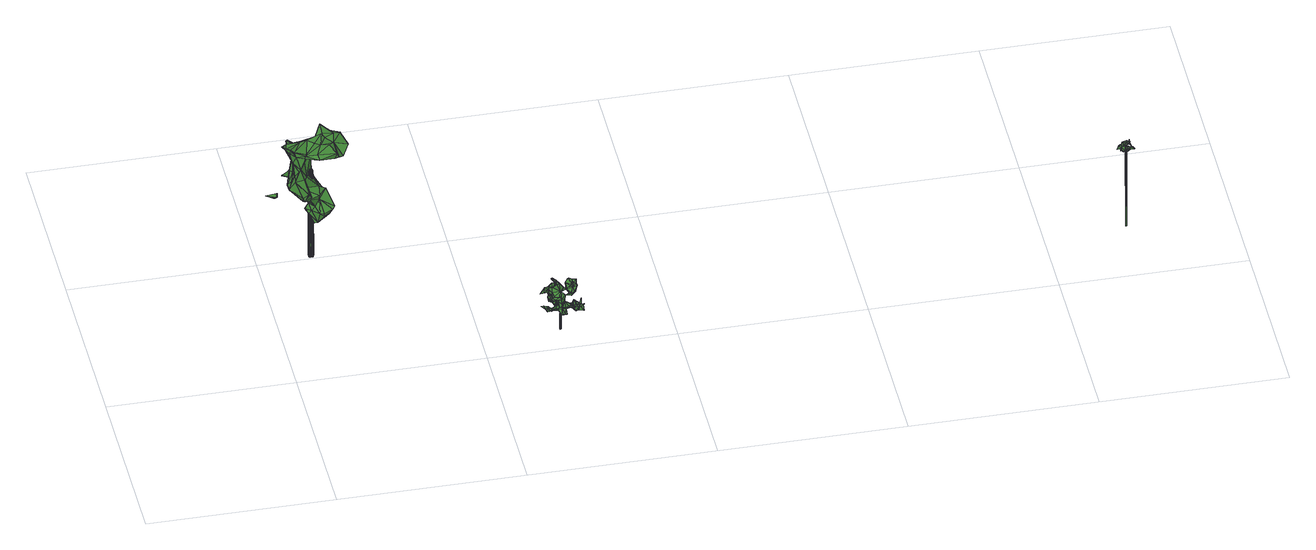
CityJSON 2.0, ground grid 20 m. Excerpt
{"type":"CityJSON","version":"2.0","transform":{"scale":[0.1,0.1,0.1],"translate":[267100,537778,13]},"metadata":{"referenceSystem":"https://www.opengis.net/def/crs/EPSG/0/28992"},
"CityObjects":{
"tree1":{"type":"SolitaryVegetationObject","attributes":{"gtid":183,"crown_width_m":7.71,"crown_median_z":24.28,"crown_r50_m":0.399,"crown_porosity":0.92,"trunk_H_m":11.03,"trunk_DBH_m":0.508,"trunk_radius_m":0.254,"trunk_base_height_m":13.25,"original_gtid":"203"},"geometry":[{"type":"Solid","lod":"3","boundaries":[[[[0,1,2]],[[3,4,5]],[[6,7,8]],[[9,10,11]],[[12,13,14]],[[12,14,15]],[[16,17,18]],[[19,20,21]],[[18,22,23]],[[24,25,3]],[[26,24,27]],[[24,3,5]],[[28,29,10]],[[30,31,32]],[[33,34,35]],[[36,23,37]],[[36,37,38]],[[39,40,41]],[[40,39,42]],[[43,44,45]],[[46,47,30]],[[48,49,50]],[[51,52,53]],[[23,36,18]],[[19,54,55]],[[56,54,19]],[[57,58,59]],[[24,5,27]],[[20,60,61]],[[62,35,34]],[[63,9,64]],[[63,57,9]],[[65,66,47]],[[65,47,21]],[[26,43,24]],[[67,68,69]],[[70,2,1]],[[70,71,2]],[[72,36,38]],[[38,16,72]],[[5,73,27]],[[0,55,1]],[[74,8,75]],[[15,76,77]],[[31,78,79]],[[6,74,80]],[[0,81,55]],[[82,83,84]],[[43,45,85]],[[53,52,62]],[[35,62,52]],[[85,86,87]],[[88,89,90]],[[91,92,93]],[[77,94,95]],[[13,81,84]],[[96,97,58]],[[69,68,84]],[[98,93,26]],[[99,100,35]],[[101,102,103]],[[104,102,101]],[[71,105,2]],[[106,107,34]],[[106,34,108]],[[43,26,93]],[[8,74,6]],[[58,108,96]],[[31,30,50]],[[2,105,0]],[[13,68,67]],[[13,84,68]],[[109,110,104]],[[96,108,111]],[[112,96,111]],[[39,113,101]],[[96,114,97]],[[111,33,112]],[[111,108,33]],[[112,114,96]],[[112,115,114]],[[33,108,34]],[[53,34,107]],[[107,106,53]],[[62,34,53]],[[33,100,112]],[[33,35,100]],[[116,29,61]],[[85,117,102]],[[42,118,119]],[[119,120,121]],[[20,61,29]],[[85,25,24]],[[112,122,115]],[[123,124,99]],[[87,86,90]],[[11,125,126]],[[11,126,127]],[[67,39,41]],[[8,7,128]],[[85,87,25]],[[3,90,4]],[[89,4,90]],[[16,38,17]],[[128,7,6]],[[129,22,17]],[[129,17,38]],[[130,78,127]],[[60,131,61]],[[51,132,48]],[[81,82,84]],[[95,94,79]],[[21,133,65]],[[24,43,85]],[[98,70,93]],[[1,93,70]],[[29,11,10]],[[45,44,134]],[[103,102,135]],[[77,95,130]],[[136,137,138]],[[104,101,113]],[[138,139,136]],[[69,83,140]],[[69,84,83]],[[20,19,60]],[[141,127,126]],[[141,130,127]],[[116,131,125]],[[138,137,142]],[[74,75,80]],[[75,143,80]],[[144,143,75]],[[143,128,6]],[[80,143,6]],[[28,133,20]],[[35,52,99]],[[99,122,100]],[[130,95,78]],[[98,26,73]],[[128,145,8]],[[146,147,148]],[[55,92,91]],[[0,105,149]],[[15,77,150]],[[104,110,149]],[[48,52,51]],[[77,76,94]],[[144,94,143]],[[151,45,134]],[[152,78,31]],[[89,102,153]],[[104,153,102]],[[15,14,154]],[[14,13,155]],[[14,155,154]],[[69,140,156]],[[157,57,132]],[[57,59,9]],[[53,106,158]],[[53,158,51]],[[10,65,133]],[[125,29,116]],[[125,11,29]],[[32,148,147]],[[159,21,46]],[[46,21,47]],[[123,50,30]],[[123,30,124]],[[60,12,130]],[[145,75,8]],[[145,128,76]],[[76,128,143]],[[18,36,72]],[[149,110,0]],[[56,134,92]],[[113,109,104]],[[140,109,113]],[[93,1,91]],[[135,42,103]],[[27,73,26]],[[98,73,70]],[[101,103,39]],[[39,103,42]],[[32,147,30]],[[63,78,160]],[[100,122,112]],[[161,75,145]],[[87,90,3]],[[1,55,91]],[[41,40,155]],[[162,155,40]],[[162,154,155]],[[48,132,49]],[[15,154,76]],[[78,132,160]],[[0,163,81]],[[109,140,163]],[[109,163,0]],[[65,10,9]],[[18,72,16]],[[66,65,9]],[[40,42,142]],[[76,143,94]],[[164,119,159]],[[159,119,118]],[[58,157,108]],[[151,102,117]],[[142,162,40]],[[71,70,73]],[[86,165,166]],[[76,161,145]],[[121,120,154]],[[161,154,120]],[[167,164,159]],[[85,165,86]],[[85,102,165]],[[141,125,131]],[[141,131,60]],[[137,136,121]],[[48,168,52]],[[123,168,48]],[[60,169,12]],[[73,5,4]],[[25,87,3]],[[4,153,170]],[[4,170,73]],[[4,89,153]],[[105,153,149]],[[170,153,105]],[[137,162,142]],[[73,105,71]],[[73,170,105]],[[149,153,104]],[[81,163,82]],[[11,64,9]],[[66,171,47]],[[130,150,77]],[[12,150,130]],[[83,82,163]],[[58,57,157]],[[129,23,22]],[[83,163,140]],[[78,95,79]],[[99,124,122]],[[172,115,122]],[[172,122,171]],[[172,171,115]],[[124,171,122]],[[38,37,129]],[[67,173,13]],[[171,59,115]],[[66,59,171]],[[42,135,118]],[[39,67,69]],[[121,154,162]],[[137,121,162]],[[76,154,161]],[[10,133,28]],[[93,44,43]],[[167,159,46]],[[30,47,124]],[[124,47,171]],[[167,146,164]],[[113,39,156]],[[113,156,140]],[[174,32,31]],[[102,88,165]],[[102,118,135]],[[31,94,144]],[[79,94,31]],[[9,59,66]],[[99,52,168]],[[99,168,123]],[[127,64,11]],[[15,150,12]],[[129,37,23]],[[46,147,146]],[[151,134,56]],[[131,116,61]],[[60,130,141]],[[161,174,75]],[[75,174,144]],[[51,157,132]],[[67,41,173]],[[19,175,56]],[[21,175,19]],[[13,19,81]],[[169,60,19]],[[169,19,13]],[[21,159,175]],[[56,175,159]],[[20,133,21]],[[118,102,151]],[[118,151,159]],[[56,159,151]],[[157,158,108]],[[46,146,176]],[[167,176,146]],[[119,148,120]],[[164,148,119]],[[161,120,174]],[[48,50,123]],[[174,148,32]],[[174,31,144]],[[126,125,141]],[[119,121,139]],[[119,139,42]],[[160,132,63]],[[57,63,132]],[[142,42,139]],[[78,64,127]],[[63,64,78]],[[142,139,138]],[[102,89,88]],[[45,117,85]],[[151,117,45]],[[13,12,169]],[[139,121,136]],[[167,46,176]],[[28,20,29]],[[93,92,44]],[[166,90,86]],[[88,90,166]],[[165,88,166]],[[97,59,58]],[[97,114,59]],[[115,59,114]],[[120,148,174]],[[146,148,164]],[[30,147,46]],[[109,0,110]],[[13,173,155]],[[155,173,41]],[[152,31,50]],[[92,134,44]],[[78,49,132]],[[19,55,81]],[[51,158,157]],[[108,158,106]],[[69,156,39]],[[55,54,92]],[[56,92,54]],[[18,17,22]],[[152,49,78]],[[152,50,49]],[[177,178,179]],[[177,179,180]],[[179,178,181]],[[179,181,180]],[[180,181,182]],[[180,182,183]],[[181,178,184]],[[181,184,182]],[[184,178,185]],[[184,185,182]],[[182,185,186]],[[182,186,183]],[[185,178,187]],[[185,187,186]],[[186,187,188]],[[186,188,183]],[[187,178,189]],[[187,189,188]],[[188,189,190]],[[188,190,183]],[[189,178,191]],[[189,191,190]],[[191,178,192]],[[191,192,190]],[[190,192,193]],[[190,193,183]],[[192,178,194]],[[192,194,193]],[[194,178,195]],[[194,195,193]],[[193,195,196]],[[193,196,183]],[[195,178,197]],[[195,197,196]],[[196,197,198]],[[196,198,183]],[[197,178,199]],[[197,199,198]],[[198,199,200]],[[198,200,183]],[[199,178,201]],[[199,201,200]],[[201,178,202]],[[201,202,200]],[[200,202,203]],[[200,203,183]],[[202,178,204]],[[202,204,203]],[[204,178,205]],[[204,205,203]],[[203,205,206]],[[203,206,183]],[[206,205,207]],[[206,207,183]],[[205,178,208]],[[205,208,207]],[[208,178,209]],[[208,209,207]],[[207,209,210]],[[207,210,183]],[[209,178,211]],[[209,211,210]],[[211,178,177]],[[211,177,210]],[[210,177,212]],[[210,212,183]],[[212,177,180]],[[212,180,183]]]]}]},
"tree2":{"type":"SolitaryVegetationObject","attributes":{"gtid":462,"crown_width_m":3.88,"crown_median_z":17.16,"crown_r50_m":0.207,"crown_porosity":0.949,"trunk_H_m":3.75,"trunk_DBH_m":0.112,"trunk_radius_m":0.0561,"trunk_base_height_m":13.41,"original_gtid":"525"},"geometry":[{"type":"MultiSurface","lod":"3","boundaries":[[[213,214,215]],[[216,217,218]],[[219,220,221]],[[222,223,224]],[[225,226,215]],[[227,228,229]],[[230,231,232]],[[233,231,230]],[[234,223,222]],[[222,235,234]],[[236,220,219]],[[219,237,236]],[[238,239,240]],[[238,240,241]],[[220,236,242]],[[241,243,244]],[[241,244,238]],[[218,245,216]],[[246,247,248]],[[249,222,224]],[[250,251,252]],[[253,254,247]],[[255,223,234]],[[256,257,258]],[[259,260,261]],[[262,256,243]],[[263,264,265]],[[266,267,268]],[[269,270,271]],[[250,272,273]],[[274,273,272]],[[275,276,277]],[[278,279,280]],[[255,224,223]],[[236,237,281]],[[282,247,246]],[[283,284,285]],[[244,256,238]],[[286,287,288]],[[261,289,259]],[[225,271,226]],[[290,271,225]],[[291,292,293]],[[291,293,294]],[[295,290,296]],[[297,298,296]],[[299,300,301]],[[302,303,304]],[[305,306,307]],[[308,309,310]],[[311,312,281]],[[281,312,227]],[[228,313,314]],[[285,315,283]],[[316,315,285]],[[259,317,221]],[[318,319,315]],[[250,320,321]],[[321,320,322]],[[323,221,324]],[[281,242,325]],[[266,221,228]],[[323,228,221]],[[296,326,295]],[[327,328,277]],[[329,256,258]],[[330,232,323]],[[331,229,314]],[[332,333,334]],[[281,227,335]],[[336,337,338]],[[300,339,333]],[[340,286,288]],[[239,248,257]],[[341,261,342]],[[299,339,300]],[[251,250,273]],[[339,334,333]],[[343,344,268]],[[254,257,248]],[[306,345,319]],[[340,288,346]],[[217,347,218]],[[257,256,238]],[[265,346,348]],[[301,341,342]],[[349,291,318]],[[315,318,350]],[[228,314,229]],[[290,225,297]],[[296,290,297]],[[351,279,278]],[[307,352,353]],[[354,353,352]],[[259,221,355]],[[356,258,257]],[[335,357,232]],[[220,323,252]],[[294,293,358]],[[352,358,293]],[[340,346,359]],[[316,360,361]],[[280,362,234]],[[268,344,317]],[[266,228,237]],[[249,235,222]],[[251,355,252]],[[227,229,363]],[[331,363,229]],[[303,364,304]],[[241,358,352]],[[327,277,235]],[[305,284,306]],[[365,366,367]],[[346,288,265]],[[343,219,344]],[[344,219,368]],[[369,358,241]],[[298,370,371]],[[308,337,302]],[[287,289,372]],[[279,351,373]],[[279,373,218]],[[327,235,374]],[[318,315,316]],[[258,246,257]],[[258,257,239]],[[309,213,375]],[[302,304,309]],[[251,372,289]],[[376,324,377]],[[266,377,324]],[[378,280,320]],[[362,280,378]],[[379,380,334]],[[381,334,380]],[[243,272,250]],[[274,272,243]],[[365,319,318]],[[250,330,382]],[[321,330,250]],[[325,236,281]],[[357,348,383]],[[280,255,234]],[[378,275,277]],[[384,242,281]],[[237,267,266]],[[338,337,385]],[[287,340,376]],[[252,355,221]],[[296,298,386]],[[387,338,233]],[[269,271,295]],[[247,282,253]],[[235,388,328]],[[248,257,246]],[[250,251,320]],[[323,264,263]],[[323,263,228]],[[371,389,298]],[[232,231,335]],[[249,224,255]],[[264,323,359]],[[251,250,372]],[[250,252,372]],[[230,387,233]],[[283,319,345]],[[285,284,305]],[[288,287,264]],[[219,267,237]],[[294,306,365]],[[219,343,267]],[[242,323,311]],[[226,371,370]],[[349,390,391]],[[305,307,353]],[[297,213,309]],[[317,344,368]],[[384,281,335]],[[322,329,392]],[[338,322,392]],[[308,393,370]],[[310,393,308]],[[260,261,342]],[[277,276,235]],[[383,348,346]],[[352,243,241]],[[357,265,232]],[[383,265,357]],[[327,235,328]],[[372,323,287]],[[252,323,372]],[[217,394,347]],[[257,238,239]],[[285,305,395]],[[360,395,396]],[[360,396,397]],[[398,399,351]],[[297,215,214]],[[225,215,297]],[[266,268,317]],[[266,317,377]],[[365,291,294]],[[368,221,317]],[[392,329,246]],[[341,333,332]],[[341,332,261]],[[400,352,292]],[[401,274,352]],[[401,352,400]],[[331,314,313]],[[382,322,250]],[[336,250,322]],[[336,322,382]],[[342,380,379]],[[381,380,342]],[[381,261,355]],[[260,355,261]],[[308,402,337]],[[335,231,233]],[[378,277,362]],[[362,277,328]],[[377,259,376]],[[307,306,369]],[[317,259,377]],[[400,360,397]],[[389,269,326]],[[219,221,368]],[[318,316,361]],[[364,303,325]],[[255,388,249]],[[394,217,354]],[[394,354,256]],[[369,306,403]],[[321,404,405]],[[275,280,234]],[[278,275,378]],[[261,251,289]],[[280,275,278]],[[324,359,323]],[[268,267,343]],[[365,306,403]],[[245,354,216]],[[369,240,307]],[[216,354,217]],[[320,280,406]],[[309,370,297]],[[304,370,309]],[[381,355,251]],[[354,244,256]],[[359,324,376]],[[391,361,360]],[[391,360,400]],[[249,388,235]],[[359,265,264]],[[270,389,371]],[[269,389,270]],[[359,346,265]],[[346,265,383]],[[365,403,366]],[[339,379,334]],[[299,379,339]],[[394,218,347]],[[304,298,370]],[[297,370,298]],[[243,250,336]],[[318,291,365]],[[305,353,395]],[[395,407,285]],[[259,289,287]],[[265,288,264]],[[265,264,232]],[[287,376,259]],[[395,391,407]],[[340,287,286]],[[264,287,323]],[[264,323,232]],[[333,341,300]],[[300,341,301]],[[394,329,406]],[[406,329,320]],[[246,329,282]],[[262,394,256]],[[329,394,262]],[[329,262,256]],[[375,310,309]],[[252,221,220]],[[378,408,278]],[[320,251,408]],[[320,408,378]],[[402,325,303]],[[254,248,247]],[[254,253,356]],[[254,356,257]],[[356,329,258]],[[387,321,322]],[[253,282,255]],[[282,329,253]],[[332,334,381]],[[354,352,244]],[[239,238,258]],[[367,319,365]],[[370,325,402]],[[395,409,396]],[[273,381,251]],[[332,381,273]],[[408,251,273]],[[244,307,240]],[[369,241,240]],[[401,400,397]],[[304,364,386]],[[244,240,238]],[[323,384,330]],[[242,384,323]],[[237,228,410]],[[303,337,402]],[[364,325,236]],[[335,337,385]],[[274,401,273]],[[297,214,213]],[[273,398,408]],[[324,221,266]],[[310,411,375]],[[278,398,351]],[[408,398,278]],[[349,318,361]],[[337,303,302]],[[313,363,331]],[[357,263,348]],[[263,265,348]],[[316,407,391]],[[260,342,301]],[[299,301,342]],[[263,363,228]],[[357,363,263]],[[313,228,363]],[[376,340,359]],[[406,280,279]],[[353,412,395]],[[245,412,354]],[[353,354,412]],[[335,363,357]],[[227,363,335]],[[371,271,270]],[[366,319,367]],[[386,413,296]],[[298,325,370]],[[403,319,366]],[[326,413,389]],[[322,338,387]],[[409,397,396]],[[251,332,273]],[[261,332,251]],[[370,393,213]],[[234,235,276]],[[234,276,275]],[[283,345,284]],[[306,284,345]],[[394,406,279]],[[394,279,218]],[[358,369,306]],[[358,306,294]],[[308,370,402]],[[308,337,310]],[[273,399,398]],[[273,397,399]],[[330,384,382]],[[213,393,375]],[[310,375,393]],[[362,328,388]],[[370,213,215]],[[370,215,226]],[[356,253,329]],[[243,352,274]],[[308,302,309]],[[296,413,326]],[[360,316,391]],[[360,391,395]],[[342,379,299]],[[320,329,322]],[[315,319,283]],[[306,319,403]],[[352,293,292]],[[228,227,312]],[[312,311,323]],[[413,325,389]],[[389,325,298]],[[349,391,291]],[[335,233,385]],[[326,269,295]],[[409,399,397]],[[338,385,233]],[[386,298,304]],[[412,409,395]],[[412,245,409]],[[399,409,245]],[[413,386,325]],[[364,325,386]],[[292,391,400]],[[291,391,292]],[[361,391,390]],[[361,390,349]],[[342,261,381]],[[259,355,260]],[[307,244,352]],[[281,242,311]],[[245,218,373]],[[258,262,246]],[[392,336,338]],[[392,246,262]],[[243,392,262]],[[243,336,392]],[[273,401,397]],[[384,335,385]],[[384,385,382]],[[382,385,336]],[[336,385,337]],[[220,410,323]],[[228,312,410]],[[312,323,410]],[[281,410,242]],[[242,410,220]],[[237,410,281]],[[351,399,373]],[[245,373,399]],[[371,226,271]],[[295,271,290]],[[388,255,234]],[[388,234,362]],[[242,236,325]],[[330,405,232]],[[330,321,405]],[[230,404,387]],[[321,387,404]],[[405,404,232]],[[230,232,404]],[[285,407,316]],[[244,243,256]],[[258,256,262]],[[258,238,256]],[[414,415,416]],[[415,417,416]],[[416,417,418]],[[416,418,414]],[[418,417,419]],[[418,419,414]],[[417,420,419]],[[419,420,414]],[[420,417,421]],[[420,421,414]],[[421,417,415]],[[421,415,414]]]}]},
"tree3":{"type":"SolitaryVegetationObject","attributes":{"gtid":337,"crown_width_m":2.69,"crown_median_z":23.27,"crown_r50_m":0.149,"crown_porosity":0.971,"trunk_H_m":10.23,"trunk_DBH_m":0.151,"trunk_radius_m":0.0757,"trunk_base_height_m":13.04,"original_gtid":"378"},"geometry":[{"type":"MultiSurface","lod":"3","boundaries":[[[422,423,424]],[[425,426,427]],[[428,429,430]],[[431,432,428]],[[433,434,435]],[[436,437,423]],[[438,439,440]],[[441,442,435]],[[442,441,434]],[[443,444,445]],[[426,430,427]],[[446,447,448]],[[449,423,422]],[[450,451,452]],[[451,438,452]],[[453,454,455]],[[440,424,436]],[[456,457,458]],[[440,452,438]],[[459,460,425]],[[425,460,426]],[[461,459,462]],[[424,438,463]],[[428,431,429]],[[464,459,461]],[[464,462,428]],[[450,452,436]],[[440,436,452]],[[453,447,446]],[[435,441,443]],[[456,465,457]],[[454,457,465]],[[422,463,449]],[[424,463,422]],[[466,451,433]],[[448,437,436]],[[423,449,450]],[[443,444,435]],[[462,464,461]],[[453,465,467]],[[423,450,436]],[[459,430,460]],[[433,435,442]],[[430,429,427]],[[429,428,427]],[[449,463,450]],[[451,450,463]],[[444,431,429]],[[451,463,438]],[[440,439,424]],[[439,438,424]],[[433,468,434]],[[429,431,445]],[[444,435,431]],[[455,469,453]],[[444,445,431]],[[444,429,445]],[[466,470,432]],[[432,470,471]],[[446,448,472]],[[473,472,474]],[[473,446,472]],[[455,454,465]],[[437,447,472]],[[453,472,447]],[[473,475,455]],[[442,434,433]],[[426,460,430]],[[428,459,427]],[[425,427,459]],[[459,428,430]],[[448,447,437]],[[453,473,472]],[[469,473,453]],[[462,459,428]],[[448,437,472]],[[423,437,448]],[[470,444,431]],[[431,428,470]],[[432,470,428]],[[448,436,423]],[[424,423,436]],[[459,464,428]],[[455,475,469]],[[453,465,454]],[[465,453,455]],[[446,473,453]],[[453,473,455]],[[469,475,473]],[[470,432,431]],[[466,435,433]],[[470,435,444]],[[435,470,431]],[[435,434,441]],[[476,477,478]],[[478,477,479]],[[478,479,480]],[[479,477,481]],[[479,481,480]],[[477,476,482]],[[477,482,481]],[[481,482,480]],[[482,476,483]],[[482,483,480]],[[483,476,480]],[[480,476,478]]]}]}
},
"vertices":[
[48,185,146],[61,175,146],[60,181,149],[91,216,147],[83,212,150],[90,213,149],[33,233,86],[33,233,87],[34,234,87],[52,183,90],[51,180,94],[51,176,94],[39,197,112],[38,201,127],[48,208,112],[41,216,103],[13,170,109],[8,169,112],[14,168,116],[44,191,124],[48,189,112],[51,194,112],[3,169,114],[13,164,114],[94,203,139],[91,218,142],[88,186,139],[95,196,146],[47,179,98],[52,174,100],[62,211,98],[50,215,98],[61,219,100],[69,189,60],[62,194,52],[67,200,58],[14,164,114],[11,167,111],[13,170,108],[34,216,140],[43,224,133],[44,221,132],[44,225,133],[81,195,131],[74,191,144],[75,199,135],[59,212,103],[65,199,94],[54,198,75],[51,197,85],[54,198,88],[50,199,67],[61,200,64],[56,199,57],[51,197,138],[48,187,141],[54,200,135],[59,190,75],[63,182,71],[63,189,85],[38,186,113],[49,170,107],[65,199,56],[49,187,89],[46,182,90],[46,196,96],[63,186,92],[35,212,137],[32,210,138],[29,213,140],[80,178,150],[74,190,153],[15,168,116],[80,197,150],[36,234,86],[42,232,92],[39,223,100],[33,205,96],[46,197,88],[38,202,95],[39,232,87],[40,194,139],[37,198,142],[35,198,145],[35,202,138],[80,215,134],[78,227,139],[82,223,138],[73,225,147],[70,220,158],[74,225,147],[61,181,144],[61,186,143],[78,180,142],[34,205,95],[34,201,95],[68,183,66],[67,181,71],[82,179,144],[74,205,68],[72,201,63],[49,212,145],[64,214,147],[49,216,140],[54,208,148],[66,194,151],[59,191,53],[59,193,52],[62,189,55],[39,196,144],[51,197,139],[68,186,63],[73,186,66],[47,210,145],[76,182,75],[79,186,76],[49,169,107],[78,209,142],[55,219,129],[54,231,119],[53,231,119],[46,241,122],[75,197,73],[68,205,85],[70,204,87],[44,168,100],[44,177,97],[45,182,90],[33,230,89],[8,168,112],[33,194,98],[48,170,107],[54,197,75],[44,190,107],[64,197,144],[50,218,138],[41,243,124],[40,236,122],[39,241,125],[44,238,124],[35,198,146],[44,177,98],[39,236,124],[41,224,89],[43,223,92],[37,231,91],[59,220,102],[61,216,101],[62,223,102],[61,200,149],[37,205,100],[59,205,140],[53,204,98],[70,210,153],[43,227,117],[47,222,123],[33,210,139],[56,192,69],[54,194,64],[59,212,126],[48,196,87],[43,226,101],[42,232,121],[39,195,144],[53,227,119],[73,227,142],[75,233,142],[50,225,119],[65,200,67],[43,192,121],[73,207,150],[72,198,91],[75,196,74],[47,209,129],[58,224,100],[50,204,127],[46,216,103],[60,202,3],[58,202,2],[60,203,3],[59,203,113],[60,204,3],[59,204,113],[57,203,113],[59,204,3],[59,205,2],[58,205,113],[58,205,2],[57,205,113],[57,205,2],[56,205,113],[56,205,2],[56,204,2],[55,204,113],[55,204,2],[55,203,2],[54,203,113],[55,202,2],[54,202,113],[55,201,2],[55,201,113],[56,201,2],[56,200,2],[56,200,113],[57,200,2],[58,200,2],[57,200,113],[58,200,113],[59,200,2],[59,201,3],[59,201,113],[60,201,3],[59,202,113],
[300,28,57],[300,28,58],[300,33,56],[287,16,31],[285,16,31],[282,18,29],[284,42,47],[282,39,50],[277,40,47],[267,20,35],[267,18,36],[267,18,37],[301,37,58],[298,35,56],[283,34,58],[279,38,56],[280,39,59],[273,22,50],[275,23,50],[274,27,53],[280,20,51],[270,20,35],[266,23,35],[286,36,48],[283,40,50],[289,15,40],[289,12,43],[292,16,40],[292,20,40],[285,33,48],[286,23,43],[290,19,39],[287,21,30],[281,14,43],[280,11,45],[284,10,44],[267,19,36],[281,29,42],[279,33,38],[276,35,44],[276,14,40],[282,10,44],[271,17,37],[285,16,40],[285,11,42],[285,15,40],[272,39,42],[272,41,36],[276,35,35],[283,16,41],[275,31,54],[271,32,53],[270,31,55],[277,44,52],[284,43,49],[282,47,50],[293,42,57],[294,40,59],[297,39,58],[281,26,38],[281,28,37],[289,26,38],[273,25,30],[269,24,35],[268,28,35],[275,25,31],[279,23,33],[273,23,34],[287,33,53],[276,14,41],[306,21,29],[301,23,29],[300,25,28],[267,35,49],[271,36,47],[266,31,51],[275,35,42],[301,38,58],[300,26,34],[294,27,34],[294,26,34],[299,22,36],[297,39,55],[297,38,53],[300,33,55],[295,35,53],[279,47,32],[277,42,28],[273,42,30],[294,27,46],[292,29,48],[295,32,50],[298,22,29],[300,19,36],[295,20,37],[294,26,50],[298,27,50],[295,21,54],[280,31,54],[279,34,56],[275,38,62],[275,38,63],[304,25,32],[299,31,29],[278,43,46],[303,28,34],[305,20,37],[279,24,39],[277,24,46],[279,23,44],[276,34,50],[271,42,48],[290,34,50],[294,42,53],[265,27,37],[269,25,37],[280,16,40],[278,27,49],[276,38,63],[279,35,35],[279,37,27],[282,38,33],[282,26,54],[286,23,46],[287,23,51],[282,19,49],[282,40,30],[263,36,46],[277,39,31],[274,40,33],[284,47,48],[280,45,45],[302,21,37],[267,31,58],[283,17,31],[272,30,58],[300,28,33],[305,30,39],[281,27,28],[290,25,39],[294,25,34],[287,22,36],[276,36,42],[281,13,43],[274,29,58],[296,20,37],[267,36,50],[296,32,32],[298,35,34],[270,25,36],[280,34,57],[292,34,49],[301,22,37],[305,17,40],[306,20,39],[280,44,45],[296,17,38],[296,31,53],[296,35,54],[276,35,43],[283,25,32],[262,27,37],[297,22,55],[270,42,48],[273,44,47],[273,25,34],[278,41,31],[277,39,32],[279,35,36],[279,24,47],[271,30,59],[281,28,51],[283,24,51],[294,36,50],[276,20,48],[268,22,36],[290,40,54],[299,30,32],[297,29,32],[283,20,41],[297,27,51],[283,21,36],[294,26,31],[293,29,33],[288,33,33],[281,29,28],[284,28,29],[293,29,34],[288,28,35],[293,27,50],[301,18,37],[273,23,50],[275,23,49],[277,24,34],[296,27,32],[278,26,34],[285,26,32],[281,39,50],[297,21,55],[288,25,35],[294,37,51],[284,29,42],[283,28,4],[284,30,42],[282,28,4],[283,30,42],[283,29,42],[282,27,4],[283,27,4],
[890,82,97],[889,87,98],[893,84,98],[880,72,107],[880,73,107],[883,72,105],[886,76,109],[882,77,108],[881,76,108],[886,77,109],[890,77,111],[891,84,108],[889,86,108],[888,83,108],[891,88,99],[888,90,98],[896,81,100],[897,84,98],[895,85,100],[884,86,107],[889,85,108],[883,83,108],[885,81,108],[882,79,108],[887,92,93],[887,92,94],[891,90,95],[889,82,97],[892,85,99],[893,81,103],[894,84,101],[886,96,95],[885,100,93],[883,97,94],[885,101,88],[887,99,89],[885,101,87],[885,71,106],[881,72,107],[885,66,110],[888,70,108],[892,84,98],[884,70,111],[885,99,93],[892,78,107],[892,98,95],[892,84,108],[883,96,94],[890,78,111],[890,80,114],[885,90,95],[886,93,92],[883,88,94],[881,95,91],[888,82,0],[888,83,0],[888,83,103],[888,84,103],[887,83,103],[887,84,103],[887,83,0],[887,82,0]
]}
